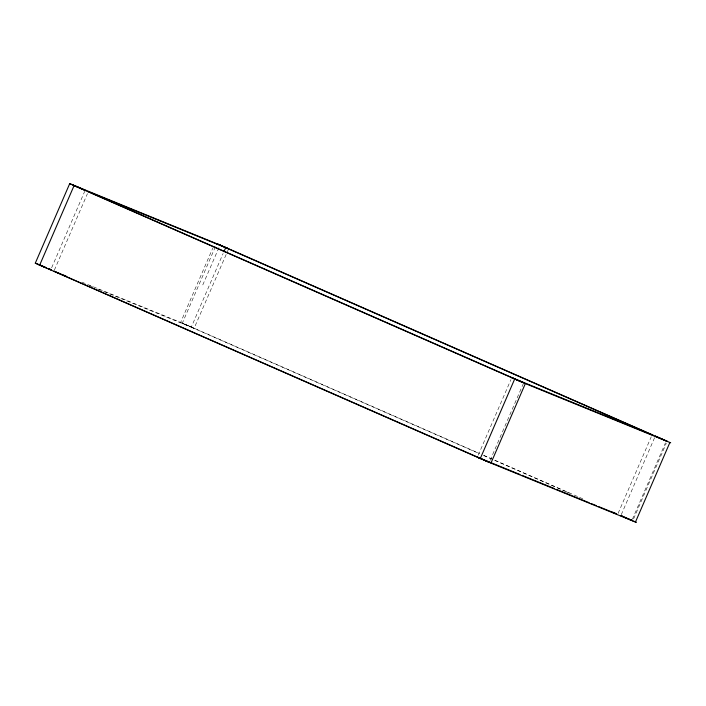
<?xml version="1.0" encoding="UTF-8"?>
<svg xmlns="http://www.w3.org/2000/svg" width="706" height="706" viewBox="0 0 706 706"><rect width="100%" height="100%" fill="white"/><g stroke="black" fill="none" stroke-linecap="round" stroke-linejoin="round"><path stroke-width="0.53" stroke-dasharray="3.53 2.65" d="M51.626 267.812L84.729 191.317M54.344 270.16L87.447 193.656M81.922 282.144L180.639 322.413L212.868 247.93M228.62 248.83L194.097 328.316L182.307 323.207L215.842 245.706M202.79 284.924L219.134 247.162M103.773 291.499L191.282 327.196L223.105 253.516M478.244 455.149L510.915 379.66M490.158 460.294L523.261 383.799M618.112 513.35L651.214 436.855M621.271 514.683L655.247 436.167M632.355 519.378L665.458 442.883M633.617 518.813L666.279 443.324M182.307 323.207L184.981 324.292M89.53 285.692L92.583 286.936M97.666 289.01L102.758 291.084M180.639 322.413L186.384 324.892M185.237 324.354L187.911 325.554M187.275 325.237L194.212 328.352M189.349 326.128L479.674 453.561M483.707 455.326L578.479 496.927M579.494 497.368L584.533 499.583M191.282 327.196L479.577 453.737M483.61 455.511L493.688 459.933M494.694 460.374L565.259 491.35M566.265 491.791L569.292 493.115"/><path stroke-width="1.06" d="M482.242 459.385L35.3 263.161L69.709 183.639L220.793 245.379M39.668 265.129L74.077 185.616L69.709 183.639M223.943 251.707L225.691 247.682L652.088 434.834L514.718 378.804L88.321 191.644L225.691 247.682M480.283 458.529L514.692 379.007L74.077 185.616M483.681 459.959L490.952 463.101L525.361 383.587L670.7 442.839L223.758 246.615M490.952 463.101L635.462 522.043L669.87 442.53M35.3 263.161L46.305 267.618M39.474 264.918L38.848 264.688L46.675 268.139M620.945 515.715L622.33 516.28M635.462 522.043L636.291 522.361L633.635 521.143M48.343 268.448L51.397 269.692M61.034 274.069L53.912 271.166L480.309 458.318M63.072 274.899L66.126 276.143M481.324 458.732L519.995 474.503M522.025 475.332L554.589 488.623M556.628 489.452L589.183 502.734M591.222 503.563L596.305 505.637M598.344 506.467L616.665 513.942L612.64 512.141M525.361 383.587L518.089 380.446M219.389 244.779L216.716 243.694L228.62 248.83L221.684 245.723M40.348 265.279L44.452 267.036M48.079 268.739L50.753 269.833L48.767 268.915M519.616 381.108L523.693 382.793L511.788 377.648L515.062 379.131M485.207 460.621L489.284 462.306L477.38 457.17L480.654 458.644M219.645 244.841L222.319 246.041M624.916 517.374L626.443 518.036M516.536 379.775L518.725 380.763M482.127 459.288L484.316 460.277M514.692 379.007L516.651 379.872M624.113 517.163L632.744 520.834L629.461 519.351M620.83 515.512L631.923 520.384M622.824 516.598L620.839 515.689M73.371 185.201L85.161 190.311L73.371 185.201M655.353 436.202L667.152 441.312L655.353 436.202"/></g></svg>
